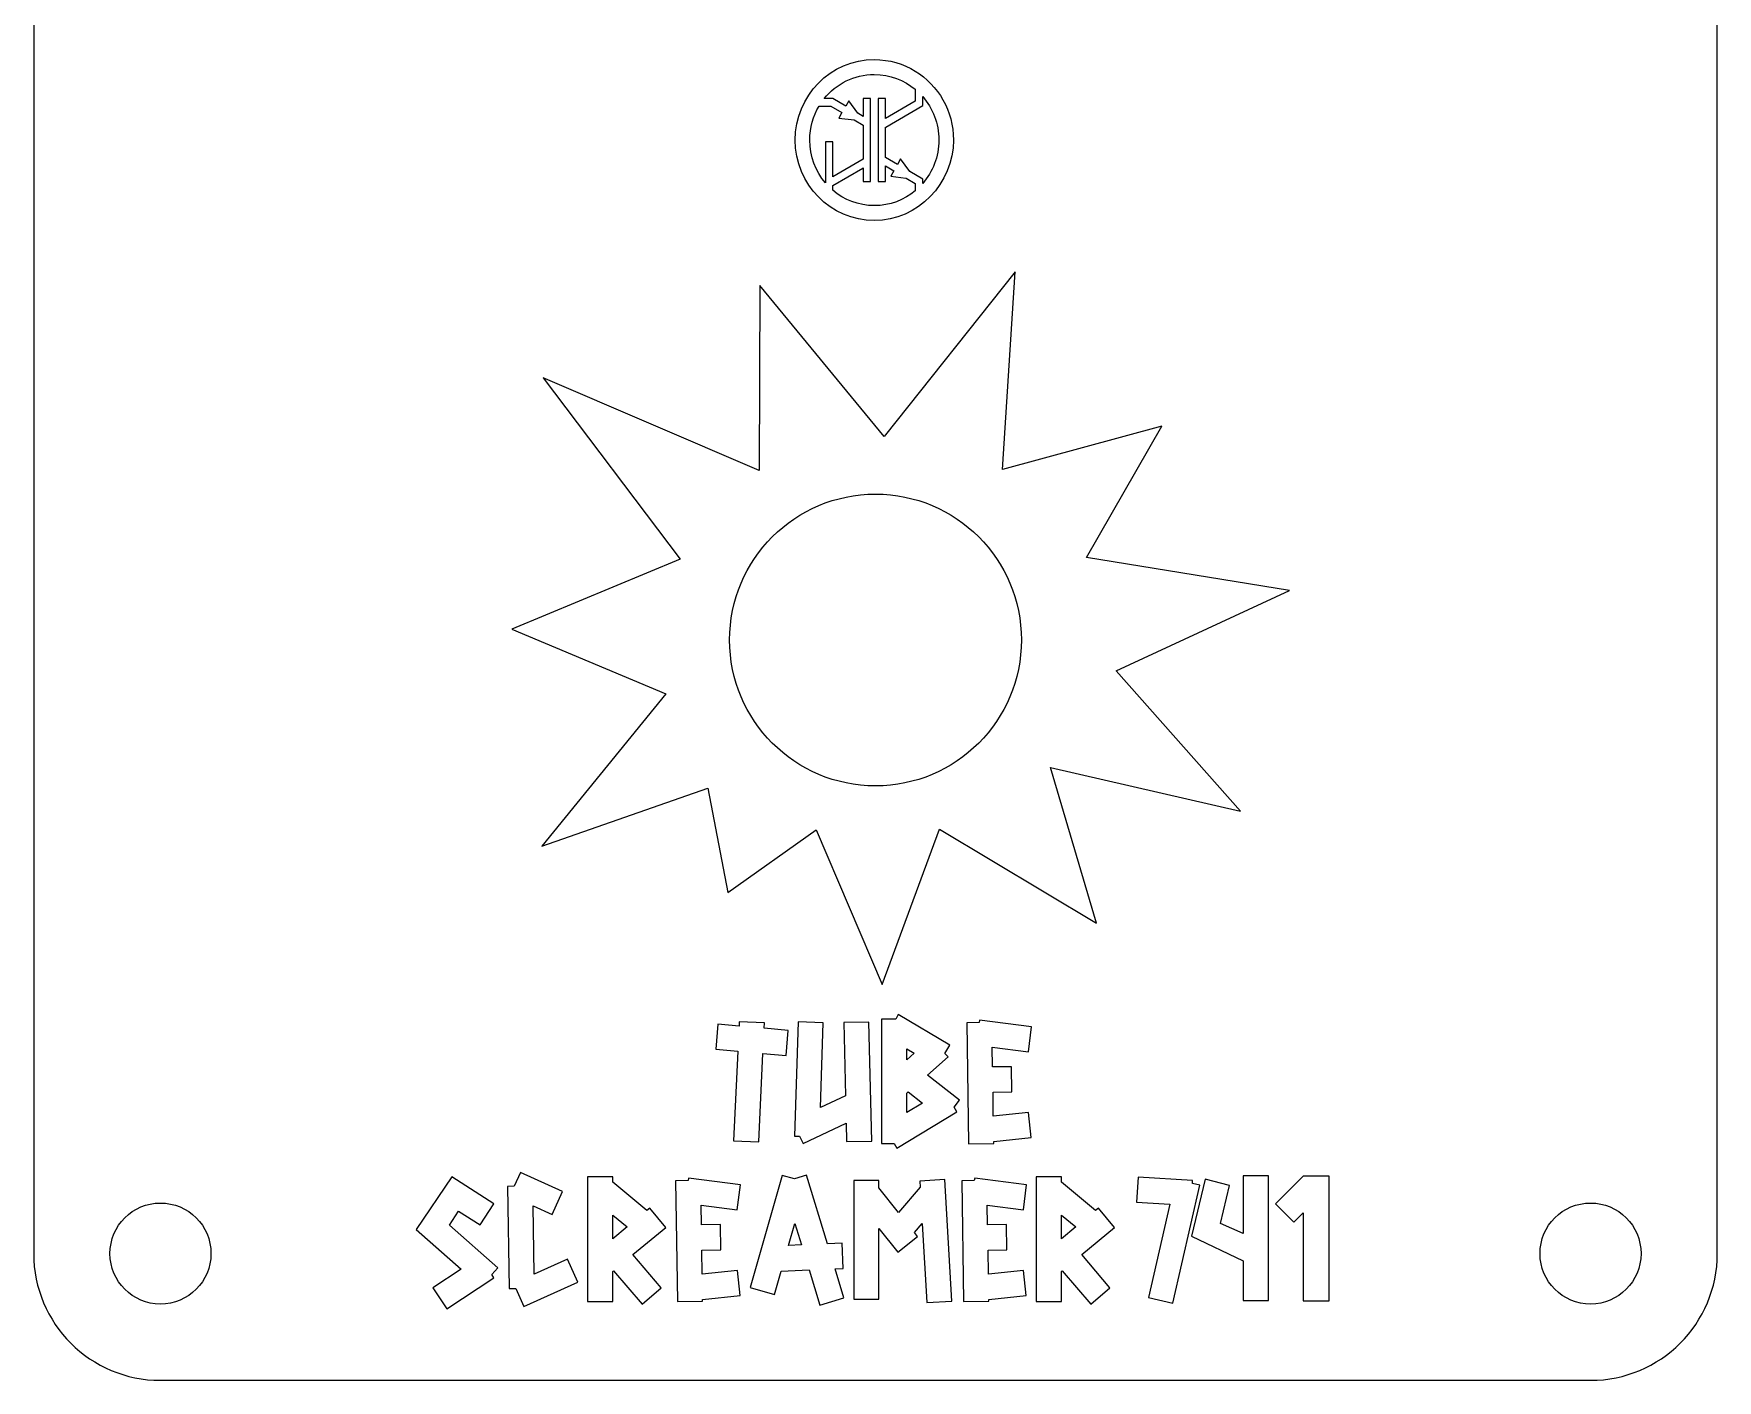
# Model space of a CAD drawing. Header units: millimetres. Extents: x 0 to 75, y 0 to 130.
# Drawn here: x 0 to 75, y 0 to 60 of the extents above; entities that cross this region are included whole.
import ezdxf

# ---------------------------------------------------------------- set-up
doc = ezdxf.new("R2010")
doc.units = ezdxf.units.MM
doc.layers.add('holes', color=12, linetype='Continuous', true_color=0xc80000)
doc.layers.add('laser marking', color=160, linetype='Continuous', true_color=0x002fff)
doc.layers.add('outline', color=7, linetype='Continuous')

msp = doc.modelspace()

# ---------------------------------------------------------------- linework, layer by layer
at = {"layer": 'holes'}
for centre, radius in [((37.5, 32.982, 39.6), 6.5), ((5.649, 5.649, 39.6), 2.25), ((69.351, 5.649, 39.6), 2.25)]:
    msp.add_circle(centre, radius, dxfattribs=at)
at = {"layer": 'laser marking', "lineweight": 0}
for p, q in [((32.348, 48.77, 39.6), (32.318, 40.529, 39.6)), ((37.889, 42.049, 39.6), (32.348, 48.77, 39.6)), ((43.722, 49.376, 39.6), (37.889, 42.049, 39.6)), ((43.152, 40.571, 39.6), (43.722, 49.376, 39.6)), ((32.318, 40.529, 39.6), (22.701, 44.661, 39.6)), ((22.701, 44.661, 39.6), (28.804, 36.583, 39.6)), ((50.25, 42.507, 39.6), (43.152, 40.571, 39.6)), ((46.899, 36.653, 39.6), (50.25, 42.507, 39.6)), ((28.804, 36.583, 39.6), (21.3, 33.461, 39.6)), ((55.937, 35.189, 39.6), (46.899, 36.653, 39.6)), ((48.223, 31.601, 39.6), (55.937, 35.189, 39.6)), ((21.3, 33.461, 39.6), (28.162, 30.587, 39.6)), ((53.756, 25.359, 39.6), (48.223, 31.601, 39.6)), ((28.162, 30.587, 39.6), (22.64, 23.794, 39.6)), ((47.349, 20.368, 39.6), (45.296, 27.294, 39.6)), ((45.296, 27.294, 39.6), (53.756, 25.359, 39.6)), ((22.64, 23.794, 39.6), (30.027, 26.38, 39.6)), ((30.027, 26.38, 39.6), (30.923, 21.739, 39.6)), ((30.923, 21.739, 39.6), (34.855, 24.526, 39.6)), ((34.855, 24.526, 39.6), (37.799, 17.636, 39.6)), ((37.799, 17.636, 39.6), (40.344, 24.548, 39.6)), ((40.344, 24.548, 39.6), (47.349, 20.368, 39.6)), ((30.477, 15.865, 39.6), (30.383, 14.748, 39.6)), ((31.427, 15.785, 39.6), (30.477, 15.865, 39.6)), ((31.434, 15.976, 39.6), (31.427, 15.785, 39.6)), ((32.56, 15.921, 39.6), (31.434, 15.976, 39.6)), ((32.543, 15.684, 39.6), (32.56, 15.921, 39.6)), ((34.051, 15.969, 39.6), (33.892, 10.882, 39.6)), ((35.168, 15.928, 39.6), (34.051, 15.969, 39.6)), ((35.057, 12.158, 39.6), (35.168, 15.928, 39.6)), ((37.21, 15.959, 39.6), (36.086, 15.935, 39.6)), ((36.086, 15.935, 39.6), (36.166, 12.68, 39.6)), ((37.331, 10.659, 39.6), (37.21, 15.959, 39.6)), ((38.399, 16.095, 39.6), (37.766, 16.095, 39.6)), ((37.766, 16.095, 39.6), (37.766, 10.548, 39.6)), ((38.517, 16.293, 39.6), (38.399, 16.095, 39.6)), ((40.816, 14.937, 39.6), (38.517, 16.293, 39.6)), ((42.123, 15.935, 39.6), (41.563, 15.928, 39.6)), ((41.563, 15.928, 39.6), (41.64, 10.541, 39.6)), ((42.14, 16.046, 39.6), (42.123, 15.935, 39.6)), ((44.453, 15.747, 39.6), (42.14, 16.046, 39.6)), ((33.614, 15.587, 39.6), (32.543, 15.684, 39.6)), ((33.52, 14.47, 39.6), (33.614, 15.587, 39.6)), ((44.31, 14.637, 39.6), (44.453, 15.747, 39.6)), ((30.383, 14.748, 39.6), (31.371, 14.661, 39.6)), ((31.371, 14.661, 39.6), (31.173, 10.676, 39.6)), ((32.299, 10.621, 39.6), (32.488, 14.565, 39.6)), ((32.488, 14.565, 39.6), (33.52, 14.47, 39.6)), ((38.89, 14.773, 39.6), (39.223, 14.574, 39.6)), ((38.89, 14.28, 39.6), (38.89, 14.773, 39.6)), ((39.223, 14.574, 39.6), (38.89, 14.28, 39.6)), ((39.818, 13.598, 39.6), (40.736, 14.408, 39.6)), ((40.593, 14.565, 39.6), (40.816, 14.937, 39.6)), ((40.736, 14.408, 39.6), (40.593, 14.565, 39.6)), ((42.718, 13.963, 39.6), (42.703, 14.843, 39.6)), ((42.703, 14.843, 39.6), (44.31, 14.637, 39.6)), ((41.236, 12.481, 39.6), (39.818, 13.598, 39.6)), ((43.559, 13.973, 39.6), (42.718, 13.963, 39.6)), ((43.573, 12.846, 39.6), (43.559, 13.973, 39.6)), ((38.89, 12.791, 39.6), (38.952, 12.854, 39.6)), ((38.89, 11.928, 39.6), (38.89, 12.791, 39.6)), ((38.952, 12.854, 39.6), (39.595, 12.349, 39.6)), ((42.735, 12.839, 39.6), (43.573, 12.846, 39.6)), ((42.749, 11.769, 39.6), (42.735, 12.839, 39.6)), ((36.166, 12.68, 39.6), (35.057, 12.158, 39.6)), ((39.595, 12.349, 39.6), (38.89, 11.928, 39.6)), ((40.997, 12.172, 39.6), (41.236, 12.481, 39.6)), ((41.125, 11.959, 39.6), (40.997, 12.172, 39.6)), ((34.281, 10.548, 39.6), (36.19, 11.452, 39.6)), ((36.19, 11.452, 39.6), (36.212, 10.635, 39.6)), ((38.455, 10.35, 39.6), (41.125, 11.959, 39.6)), ((44.318, 11.935, 39.6), (42.749, 11.769, 39.6)), ((44.439, 10.819, 39.6), (44.318, 11.935, 39.6)), ((31.173, 10.676, 39.6), (32.299, 10.621, 39.6)), ((33.892, 10.882, 39.6), (34.121, 10.874, 39.6)), ((34.121, 10.874, 39.6), (34.281, 10.548, 39.6)), ((36.212, 10.635, 39.6), (37.331, 10.659, 39.6)), ((37.766, 10.548, 39.6), (38.336, 10.548, 39.6)), ((38.336, 10.548, 39.6), (38.455, 10.35, 39.6)), ((41.64, 10.541, 39.6), (42.766, 10.558, 39.6)), ((42.766, 10.635, 39.6), (44.439, 10.819, 39.6)), ((42.766, 10.558, 39.6), (42.766, 10.635, 39.6)), ((18.62, 9.067, 39.6), (17.037, 6.722, 39.6)), ((20.491, 7.87, 39.6), (18.62, 9.067, 39.6)), ((21.682, 9.265, 39.6), (21.404, 8.648, 39.6)), ((23.56, 8.409, 39.6), (21.682, 9.265, 39.6)), ((25.8, 9.059, 39.6), (24.677, 9.059, 39.6)), ((24.677, 9.059, 39.6), (24.677, 3.515, 39.6)), ((25.8, 8.822, 39.6), (25.8, 9.059, 39.6)), ((29.174, 9.011, 39.6), (29.16, 8.902, 39.6)), ((31.487, 8.711, 39.6), (29.174, 9.011, 39.6)), ((33.346, 9.132, 39.6), (31.92, 4.132, 39.6)), ((33.885, 8.972, 39.6), (33.346, 9.132, 39.6)), ((34.423, 9.139, 39.6), (33.885, 8.972, 39.6)), ((35.359, 6.082, 39.6), (34.423, 9.139, 39.6)), ((41.918, 9.011, 39.6), (41.901, 8.902, 39.6)), ((44.231, 8.711, 39.6), (41.918, 9.011, 39.6)), ((45.789, 9.059, 39.6), (44.663, 9.059, 39.6)), ((44.663, 9.059, 39.6), (44.663, 3.515, 39.6)), ((45.789, 8.822, 39.6), (45.789, 9.059, 39.6)), ((49.202, 9.057, 39.6), (49.132, 7.94, 39.6)), ((51.626, 8.907, 39.6), (49.202, 9.057, 39.6)), ((53.878, 9.105, 39.6), (53.878, 6.546, 39.6)), ((55.002, 9.105, 39.6), (53.878, 9.105, 39.6)), ((55.002, 3.559, 39.6), (55.002, 9.105, 39.6)), ((56.551, 9.088, 39.6), (55.319, 7.868, 39.6)), ((56.551, 9.098, 39.6), (56.551, 9.088, 39.6)), ((57.707, 9.098, 39.6), (56.551, 9.098, 39.6)), ((57.707, 3.537, 39.6), (57.707, 9.098, 39.6)), ((21.404, 8.648, 39.6), (21.105, 8.639, 39.6)), ((21.105, 8.639, 39.6), (21.184, 4.086, 39.6)), ((23.091, 7.387, 39.6), (23.56, 8.409, 39.6)), ((27.313, 7.563, 39.6), (25.8, 8.822, 39.6)), ((29.16, 8.902, 39.6), (28.597, 8.893, 39.6)), ((28.597, 8.893, 39.6), (28.676, 3.506, 39.6)), ((31.345, 7.602, 39.6), (31.487, 8.711, 39.6)), ((37.655, 8.909, 39.6), (36.528, 8.909, 39.6)), ((36.528, 8.909, 39.6), (36.528, 3.61, 39.6)), ((37.655, 8.569, 39.6), (37.655, 8.909, 39.6)), ((38.525, 7.476, 39.6), (37.655, 8.569, 39.6)), ((39.484, 8.607, 39.6), (38.525, 7.476, 39.6)), ((40.586, 8.948, 39.6), (39.47, 8.878, 39.6)), ((39.47, 8.878, 39.6), (39.484, 8.607, 39.6)), ((40.903, 3.523, 39.6), (40.586, 8.948, 39.6)), ((41.901, 8.902, 39.6), (41.34, 8.893, 39.6)), ((41.34, 8.893, 39.6), (41.418, 3.506, 39.6)), ((44.088, 7.602, 39.6), (44.231, 8.711, 39.6)), ((47.302, 7.563, 39.6), (45.789, 8.822, 39.6)), ((50.746, 3.433, 39.6), (51.952, 8.692, 39.6)), ((52.182, 8.955, 39.6), (51.573, 6.42, 39.6)), ((51.619, 8.772, 39.6), (51.626, 8.907, 39.6)), ((51.952, 8.692, 39.6), (51.619, 8.772, 39.6)), ((53.274, 8.685, 39.6), (52.182, 8.955, 39.6)), ((52.863, 6.981, 39.6), (53.274, 8.685, 39.6)), ((18.519, 6.913, 39.6), (18.93, 7.539, 39.6)), ((18.93, 7.539, 39.6), (19.889, 6.928, 39.6)), ((19.889, 6.928, 39.6), (20.491, 7.87, 39.6)), ((22.291, 4.726, 39.6), (22.245, 7.776, 39.6)), ((22.245, 7.776, 39.6), (23.091, 7.387, 39.6)), ((27.441, 7.665, 39.6), (27.313, 7.563, 39.6)), ((28.162, 6.802, 39.6), (27.441, 7.665, 39.6)), ((29.752, 6.928, 39.6), (29.737, 7.807, 39.6)), ((29.737, 7.807, 39.6), (31.345, 7.602, 39.6)), ((42.495, 6.928, 39.6), (42.481, 7.807, 39.6)), ((42.481, 7.807, 39.6), (44.088, 7.602, 39.6)), ((47.428, 7.665, 39.6), (47.302, 7.563, 39.6)), ((48.151, 6.802, 39.6), (47.428, 7.665, 39.6)), ((49.132, 7.94, 39.6), (50.604, 7.846, 39.6)), ((50.604, 7.846, 39.6), (49.654, 3.684, 39.6)), ((55.319, 7.868, 39.6), (56.133, 7.046, 39.6)), ((20.672, 5.019, 39.6), (18.519, 6.913, 39.6)), ((25.8, 6.311, 39.6), (25.8, 7.365, 39.6)), ((25.8, 7.365, 39.6), (26.434, 6.834, 39.6)), ((26.434, 6.834, 39.6), (25.8, 6.311, 39.6)), ((26.697, 5.599, 39.6), (28.162, 6.802, 39.6)), ((30.593, 6.937, 39.6), (29.752, 6.928, 39.6)), ((30.607, 5.811, 39.6), (30.593, 6.937, 39.6)), ((33.624, 6.009, 39.6), (33.909, 6.993, 39.6)), ((33.909, 6.993, 39.6), (34.201, 6.034, 39.6)), ((37.655, 3.61, 39.6), (37.655, 6.771, 39.6)), ((37.655, 6.771, 39.6), (38.493, 5.717, 39.6)), ((39.24, 6.58, 39.6), (39.578, 6.983, 39.6)), ((39.578, 6.983, 39.6), (39.786, 3.46, 39.6)), ((43.336, 6.937, 39.6), (42.495, 6.928, 39.6)), ((43.351, 5.811, 39.6), (43.336, 6.937, 39.6)), ((45.789, 6.311, 39.6), (45.789, 7.365, 39.6)), ((45.789, 7.365, 39.6), (46.423, 6.834, 39.6)), ((46.423, 6.834, 39.6), (45.789, 6.311, 39.6)), ((46.684, 5.599, 39.6), (48.151, 6.802, 39.6)), ((53.878, 6.546, 39.6), (52.863, 6.981, 39.6)), ((56.133, 7.046, 39.6), (56.551, 7.462, 39.6)), ((56.551, 7.462, 39.6), (56.551, 3.537, 39.6)), ((17.037, 6.722, 39.6), (19.048, 4.948, 39.6)), ((34.201, 6.034, 39.6), (33.624, 6.009, 39.6)), ((36.009, 6.104, 39.6), (35.359, 6.082, 39.6)), ((36.055, 4.98, 39.6), (36.009, 6.104, 39.6)), ((38.493, 5.717, 39.6), (39.373, 6.413, 39.6)), ((39.373, 6.413, 39.6), (39.24, 6.58, 39.6)), ((51.573, 6.42, 39.6), (53.878, 5.325, 39.6)), ((23.782, 5.4, 39.6), (22.291, 4.726, 39.6)), ((24.242, 4.378, 39.6), (23.782, 5.4, 39.6)), ((27.956, 4.124, 39.6), (26.697, 5.599, 39.6)), ((29.769, 5.804, 39.6), (30.607, 5.811, 39.6)), ((29.783, 4.733, 39.6), (29.769, 5.804, 39.6)), ((42.512, 5.804, 39.6), (43.351, 5.811, 39.6)), ((42.527, 4.733, 39.6), (42.512, 5.804, 39.6)), ((47.943, 4.124, 39.6), (46.684, 5.599, 39.6)), ((53.878, 5.325, 39.6), (53.878, 3.559, 39.6)), ((19.048, 4.948, 39.6), (17.782, 4.117, 39.6)), ((18.408, 3.182, 39.6), (20.498, 4.567, 39.6)), ((20.404, 4.719, 39.6), (20.672, 5.019, 39.6)), ((20.498, 4.567, 39.6), (20.404, 4.719, 39.6)), ((25.8, 4.854, 39.6), (25.832, 4.876, 39.6)), ((25.8, 3.515, 39.6), (25.8, 4.854, 39.6)), ((25.832, 4.876, 39.6), (27.101, 3.394, 39.6)), ((31.354, 4.9, 39.6), (29.783, 4.733, 39.6)), ((31.473, 3.784, 39.6), (31.354, 4.9, 39.6)), ((32.998, 3.822, 39.6), (33.3, 4.869, 39.6)), ((33.3, 4.869, 39.6), (34.542, 4.924, 39.6)), ((34.542, 4.924, 39.6), (35.018, 3.349, 39.6)), ((35.7, 4.973, 39.6), (36.055, 4.98, 39.6)), ((36.096, 3.68, 39.6), (35.7, 4.973, 39.6)), ((44.095, 4.9, 39.6), (42.527, 4.733, 39.6)), ((44.216, 3.784, 39.6), (44.095, 4.9, 39.6)), ((45.789, 4.854, 39.6), (45.821, 4.876, 39.6)), ((45.789, 3.515, 39.6), (45.789, 4.854, 39.6)), ((45.821, 4.876, 39.6), (47.087, 3.394, 39.6)), ((17.782, 4.117, 39.6), (18.408, 3.182, 39.6)), ((21.184, 4.086, 39.6), (21.477, 4.093, 39.6)), ((21.477, 4.093, 39.6), (21.842, 3.286, 39.6)), ((21.842, 3.286, 39.6), (24.242, 4.378, 39.6)), ((27.101, 3.394, 39.6), (27.956, 4.124, 39.6)), ((29.8, 3.602, 39.6), (31.473, 3.784, 39.6)), ((31.92, 4.132, 39.6), (32.998, 3.822, 39.6)), ((42.544, 3.602, 39.6), (44.216, 3.784, 39.6)), ((47.087, 3.394, 39.6), (47.943, 4.124, 39.6)), ((24.677, 3.515, 39.6), (25.8, 3.515, 39.6)), ((28.676, 3.506, 39.6), (29.8, 3.523, 39.6)), ((29.8, 3.523, 39.6), (29.8, 3.602, 39.6)), ((35.018, 3.349, 39.6), (36.096, 3.68, 39.6)), ((36.528, 3.61, 39.6), (37.655, 3.61, 39.6)), ((39.786, 3.46, 39.6), (40.903, 3.523, 39.6)), ((41.418, 3.506, 39.6), (42.544, 3.523, 39.6)), ((42.544, 3.523, 39.6), (42.544, 3.602, 39.6)), ((44.663, 3.515, 39.6), (45.789, 3.515, 39.6)), ((49.654, 3.684, 39.6), (50.746, 3.433, 39.6)), ((53.878, 3.559, 39.6), (55.002, 3.559, 39.6)), ((56.551, 3.537, 39.6), (57.707, 3.537, 39.6))]:
    msp.add_line(p, q, dxfattribs=at)
for points, knots in [([(39.273, 58.323, 39.6), (38.741, 58.651, 39.6), (38.116, 58.84, 39.6), (37.448, 58.84, 39.6), (35.5, 58.84, 39.6), (33.921, 57.234, 39.6), (33.921, 55.255, 39.6), (33.921, 53.275, 39.6), (35.501, 51.67, 39.6), (37.448, 51.67, 39.6), (39.391, 51.67, 39.6), (40.975, 53.326, 39.6), (40.975, 55.255, 39.6), (40.975, 56.556, 39.6), (40.292, 57.696, 39.6), (39.273, 58.323, 39.6)], [0, 0, 0, 0, 1, 1, 1, 2, 2, 2, 3, 3, 3, 4, 4, 4, 5, 5, 5, 5]), ([(35.219, 57.101, 39.6), (35.746, 57.758, 39.6), (36.549, 58.178, 39.6), (37.448, 58.178, 39.6), (38.141, 58.178, 39.6), (38.777, 57.929, 39.6), (39.273, 57.514, 39.6)], [15, 15, 15, 15, 16, 16, 16, 17, 17, 17, 17]), ([(39.604, 57.19, 39.6), (40.052, 56.674, 39.6), (40.324, 55.997, 39.6), (40.324, 55.255, 39.6), (40.324, 54.513, 39.6), (40.052, 53.836, 39.6), (39.604, 53.32, 39.6)], [12, 12, 12, 12, 13, 13, 13, 14, 14, 14, 14]), ([(35.267, 53.349, 39.6), (34.834, 53.861, 39.6), (34.572, 54.527, 39.6), (34.572, 55.255, 39.6), (34.572, 55.808, 39.6), (34.723, 56.325, 39.6), (34.985, 56.765, 39.6)], [1, 1, 1, 1, 2, 2, 2, 3, 3, 3, 3]), ([(39.273, 52.996, 39.6), (38.777, 52.581, 39.6), (38.141, 52.332, 39.6), (37.448, 52.332, 39.6), (36.755, 52.332, 39.6), (36.098, 52.589, 39.6), (35.598, 53.017, 39.6)], [0, 0, 0, 0, 1, 1, 1, 2, 2, 2, 2])]:
    msp.add_open_spline(points, degree=3, knots=knots, dxfattribs=at)
for points in [[(35.601, 57.101, 39.6), (35.601, 57.101, 39.6), (35.219, 57.101, 39.6), (35.219, 57.101, 39.6)], [(36.173, 56.766, 39.6), (36.173, 56.766, 39.6), (35.601, 57.101, 39.6), (35.601, 57.101, 39.6)], [(36.306, 57.002, 39.6), (36.306, 57.002, 39.6), (36.173, 56.766, 39.6), (36.173, 56.766, 39.6)], [(36.709, 56.451, 39.6), (36.709, 56.451, 39.6), (36.306, 57.002, 39.6), (36.306, 57.002, 39.6)], [(37.283, 57.101, 39.6), (37.283, 57.101, 39.6), (36.952, 57.101, 39.6), (36.952, 57.101, 39.6)], [(36.952, 57.101, 39.6), (36.952, 57.101, 39.6), (36.952, 56.309, 39.6), (36.952, 56.309, 39.6)], [(37.283, 53.408, 39.6), (37.283, 53.408, 39.6), (37.283, 57.101, 39.6), (37.283, 57.101, 39.6)], [(37.944, 57.101, 39.6), (37.944, 57.101, 39.6), (37.613, 57.101, 39.6), (37.613, 57.101, 39.6)], [(37.613, 57.101, 39.6), (37.613, 57.101, 39.6), (37.613, 53.408, 39.6), (37.613, 53.408, 39.6)], [(37.944, 56.21, 39.6), (37.944, 56.21, 39.6), (37.944, 57.101, 39.6), (37.944, 57.101, 39.6)], [(39.273, 57.514, 39.6), (39.273, 57.514, 39.6), (39.273, 56.99, 39.6), (39.273, 56.99, 39.6)], [(39.604, 56.796, 39.6), (39.604, 56.796, 39.6), (39.604, 57.19, 39.6), (39.604, 57.19, 39.6)], [(34.985, 56.765, 39.6), (34.985, 56.765, 39.6), (35.512, 56.765, 39.6), (35.512, 56.765, 39.6)], [(35.512, 56.765, 39.6), (35.512, 56.765, 39.6), (36.007, 56.475, 39.6), (36.007, 56.475, 39.6)], [(36.007, 56.475, 39.6), (36.007, 56.475, 39.6), (35.867, 56.229, 39.6), (35.867, 56.229, 39.6)], [(36.952, 56.309, 39.6), (36.952, 56.309, 39.6), (36.709, 56.451, 39.6), (36.709, 56.451, 39.6)], [(39.273, 56.99, 39.6), (39.273, 56.99, 39.6), (37.944, 56.21, 39.6), (37.944, 56.21, 39.6)], [(37.956, 55.829, 39.6), (37.956, 55.829, 39.6), (39.604, 56.796, 39.6), (39.604, 56.796, 39.6)], [(39.273, 56.99, 39.6), (39.273, 56.99, 39.6), (39.273, 56.99, 39.6), (39.273, 56.99, 39.6)], [(39.604, 56.796, 39.6), (39.604, 56.796, 39.6), (39.604, 56.796, 39.6), (39.604, 56.796, 39.6)], [(35.867, 56.229, 39.6), (35.867, 56.229, 39.6), (36.556, 56.153, 39.6), (36.556, 56.153, 39.6)], [(36.556, 56.153, 39.6), (36.556, 56.153, 39.6), (36.952, 55.921, 39.6), (36.952, 55.921, 39.6)], [(36.952, 55.921, 39.6), (36.952, 55.921, 39.6), (36.952, 54.407, 39.6), (36.952, 54.407, 39.6)], [(37.944, 55.822, 39.6), (37.944, 55.822, 39.6), (37.956, 55.829, 39.6), (37.956, 55.829, 39.6)], [(37.944, 54.484, 39.6), (37.944, 54.484, 39.6), (37.944, 55.822, 39.6), (37.944, 55.822, 39.6)], [(35.267, 55.172, 39.6), (35.267, 55.172, 39.6), (35.267, 53.349, 39.6), (35.267, 53.349, 39.6)], [(35.598, 55.172, 39.6), (35.598, 55.172, 39.6), (35.267, 55.172, 39.6), (35.267, 55.172, 39.6)], [(35.598, 53.613, 39.6), (35.598, 53.613, 39.6), (35.598, 55.172, 39.6), (35.598, 55.172, 39.6)], [(36.952, 54.407, 39.6), (36.952, 54.407, 39.6), (35.598, 53.613, 39.6), (35.598, 53.613, 39.6)], [(35.598, 53.225, 39.6), (35.598, 53.225, 39.6), (36.932, 54.007, 39.6), (36.932, 54.007, 39.6)], [(36.932, 54.007, 39.6), (36.932, 54.007, 39.6), (36.952, 54.019, 39.6), (36.952, 54.019, 39.6)], [(36.952, 54.019, 39.6), (36.952, 54.019, 39.6), (36.952, 53.408, 39.6), (36.952, 53.408, 39.6)], [(38.48, 54.17, 39.6), (38.48, 54.17, 39.6), (37.944, 54.484, 39.6), (37.944, 54.484, 39.6)], [(37.944, 53.408, 39.6), (37.944, 53.408, 39.6), (37.944, 54.101, 39.6), (37.944, 54.101, 39.6)], [(37.944, 54.101, 39.6), (37.944, 54.101, 39.6), (38.314, 53.879, 39.6), (38.314, 53.879, 39.6)], [(38.617, 54.411, 39.6), (38.617, 54.411, 39.6), (38.48, 54.17, 39.6), (38.48, 54.17, 39.6)], [(39.028, 53.848, 39.6), (39.028, 53.848, 39.6), (38.617, 54.411, 39.6), (38.617, 54.411, 39.6)], [(36.952, 53.408, 39.6), (36.952, 53.408, 39.6), (37.283, 53.408, 39.6), (37.283, 53.408, 39.6)], [(37.613, 53.408, 39.6), (37.613, 53.408, 39.6), (37.944, 53.408, 39.6), (37.944, 53.408, 39.6)], [(38.314, 53.879, 39.6), (38.314, 53.879, 39.6), (38.178, 53.638, 39.6), (38.178, 53.638, 39.6)], [(38.178, 53.638, 39.6), (38.178, 53.638, 39.6), (38.852, 53.563, 39.6), (38.852, 53.563, 39.6)], [(38.852, 53.563, 39.6), (38.852, 53.563, 39.6), (38.852, 53.563, 39.6), (38.852, 53.563, 39.6)], [(38.852, 53.563, 39.6), (38.852, 53.563, 39.6), (38.852, 53.563, 39.6), (38.852, 53.563, 39.6)], [(38.852, 53.563, 39.6), (38.852, 53.563, 39.6), (38.862, 53.562, 39.6), (38.862, 53.562, 39.6)], [(38.862, 53.562, 39.6), (38.862, 53.562, 39.6), (39.273, 53.321, 39.6), (39.273, 53.321, 39.6)], [(39.604, 53.51, 39.6), (39.604, 53.51, 39.6), (39.028, 53.848, 39.6), (39.028, 53.848, 39.6)], [(39.028, 53.848, 39.6), (39.028, 53.848, 39.6), (39.028, 53.848, 39.6), (39.028, 53.848, 39.6)], [(39.273, 53.321, 39.6), (39.273, 53.321, 39.6), (39.273, 53.321, 39.6), (39.273, 53.321, 39.6)], [(39.273, 53.321, 39.6), (39.273, 53.321, 39.6), (39.273, 52.996, 39.6), (39.273, 52.996, 39.6)], [(39.604, 53.32, 39.6), (39.604, 53.32, 39.6), (39.604, 53.51, 39.6), (39.604, 53.51, 39.6)], [(39.604, 53.51, 39.6), (39.604, 53.51, 39.6), (39.604, 53.51, 39.6), (39.604, 53.51, 39.6)], [(35.598, 53.017, 39.6), (35.598, 53.017, 39.6), (35.598, 53.225, 39.6), (35.598, 53.225, 39.6)]]:
    msp.add_open_spline(points, degree=3, dxfattribs=at)
at = {"layer": 'outline'}
for p, q in [((0, 61.863, 39.6), (0, 5.649, 39.6)), ((75, 5.649, 39.6), (75, 62.078, 39.6)), ((5.649, 0, 39.6), (69.351, 0, 39.6))]:
    msp.add_line(p, q, dxfattribs=at)
for centre, start, end in [((5.649, 5.649, 39.6), 180, 270), ((69.351, 5.649, 39.6), 270, 0)]:
    msp.add_arc(centre, 5.649, start, end, dxfattribs=at)

doc.saveas('drawing.dxf')
